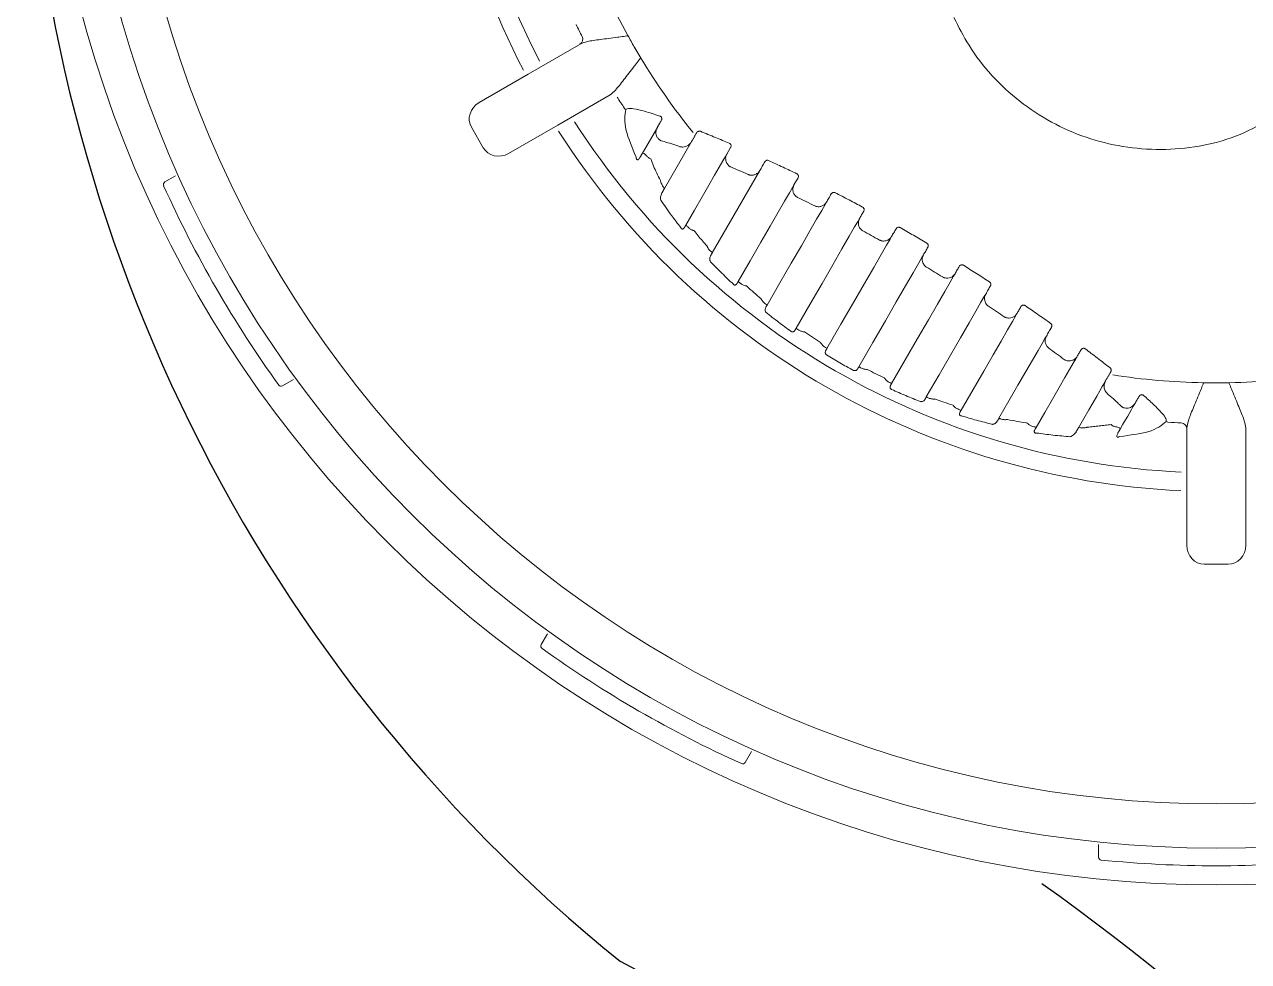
# Model space of a CAD drawing. Extents: x 956 to 1028, y 499 to 635.
# Drawn here: x 1021.26 to 1023.34, y 546.695 to 548.287 of the extents above; entities that cross this region are included whole.
import ezdxf

# ---------------------------------------------------------------- set-up
doc = ezdxf.new("R2010")
doc.units = 0
doc.header["$MEASUREMENT"] = 0
doc.layers.add('1', color=4, linetype='Continuous')
doc.layers.add('DIM', color=3, linetype='Continuous')

# ---------------------------------------------------------------- blocks, each defined once
blk = doc.blocks.new('FROG')
at = {"layer": '1', "color": 3, "lineweight": 5}
for p, q in [((-0.9991, -0.5537), (-0.9891, -0.571)), ((-1.1692, -0.6173), (-1.0802, -0.5659)), ((-0.9891, -0.571), (-0.9791, -0.5883)), ((-1.2528, -0.6656), (-1.1692, -0.6173)), ((-1.0302, -0.6525), (-1.1192, -0.7039)), ((-1.1192, -0.7039), (-1.2028, -0.7522)), ((-1.2659, -0.7077), (-1.2459, -0.7424)), ((-0.9753, -0.7518), (-0.9499, -0.7079)), ((-0.8923, -0.7331), (-0.9379, -0.8119)), ((-0.8319, -0.7533), (-0.8253, -0.742)), ((-1.7868, -0.8007), (-1.7685, -0.7901)), ((-0.7759, -0.7813), (-0.8565, -0.921)), ((-0.7177, -0.8056), (-0.7108, -0.7937)), ((-1.5685, -1.1365), (-1.5868, -1.1471)), ((-0.02, -1.1421), (0, -1.1421)), ((0, -1.1421), (0.02, -1.1421)), ((-0.05, -1.3213), (-0.05, -1.2184)), ((0.05, -1.2184), (0.05, -1.3213)), ((-0.05, -1.4178), (-0.05, -1.3213)), ((0.05, -1.3213), (0.05, -1.4178)), ((-0.02, -1.4501), (0.02, -1.4501)), ((-1.1471, -1.5868), (-1.1365, -1.5685)), ((-0.7901, -1.7685), (-0.8007, -1.7868)), ((-0.2, -1.9478), (-0.2, -1.9266))]:
    blk.add_line(p, q, dxfattribs=at)
at = {"layer": '1', "color": 3, "lineweight": 5, "flags": 128}
for points in [[(-0.8831, -0.717), (-0.8832, -0.7172), (-0.8832, -0.7173), (-0.8833, -0.7175), (-0.8834, -0.7176), (-0.8835, -0.7178), (-0.8836, -0.7179), (-0.8837, -0.7181), (-0.8838, -0.7182)], [(-0.9015, -0.874), (-0.8869, -0.8487), (-0.8738, -0.826), (-0.8624, -0.8062), (-0.8526, -0.7892), (-0.8446, -0.7754), (-0.8385, -0.7648), (-0.8342, -0.7574), (-0.8319, -0.7533)], [(-0.7673, -0.7664), (-0.7683, -0.7683), (-0.7694, -0.7702), (-0.7705, -0.772), (-0.7716, -0.7739), (-0.7726, -0.7757), (-0.7737, -0.7776), (-0.7748, -0.7795), (-0.7759, -0.7813)], [(-0.8125, -0.9699), (-0.7922, -0.9347), (-0.774, -0.9031), (-0.758, -0.8755), (-0.7446, -0.8521), (-0.7337, -0.8332), (-0.7255, -0.8191), (-0.7202, -0.8099), (-0.7177, -0.8056)], [(-0.6544, -0.8209), (-0.6554, -0.8227), (-0.6564, -0.8244), (-0.6574, -0.8262), (-0.6584, -0.8279), (-0.6594, -0.8297), (-0.6605, -0.8314), (-0.6615, -0.8332), (-0.6625, -0.835)], [(-0.6625, -0.835), (-0.6649, -0.8392), (-0.6705, -0.8489), (-0.6792, -0.8639), (-0.6908, -0.8839), (-0.7052, -0.9089), (-0.7222, -0.9384), (-0.7417, -0.9722), (-0.7634, -1.0098)], [(-0.6064, -0.8628), (-0.6055, -0.8612), (-0.6046, -0.8596), (-0.6037, -0.8581), (-0.6027, -0.8565), (-0.6018, -0.8549), (-0.6009, -0.8533), (-0.6, -0.8518), (-0.5991, -0.8502)], [(-0.7141, -1.0493), (-0.6908, -1.0091), (-0.6699, -0.9729), (-0.6517, -0.9412), (-0.6362, -0.9145), (-0.6238, -0.893), (-0.6147, -0.8771), (-0.6088, -0.867), (-0.6064, -0.8628)], [(-0.5519, -0.8934), (-0.5543, -0.8976), (-0.5602, -0.9079), (-0.5696, -0.924), (-0.5822, -0.9459), (-0.5979, -0.9731), (-0.6166, -1.0054), (-0.6379, -1.0423), (-0.6616, -1.0834)], [(-0.5442, -0.8801), (-0.5452, -0.8818), (-0.5461, -0.8834), (-0.5471, -0.8851), (-0.5481, -0.8868), (-0.549, -0.8884), (-0.55, -0.8901), (-0.5509, -0.8917), (-0.5519, -0.8934)], [(-0.4978, -0.9246), (-0.4968, -0.923), (-0.4958, -0.9213), (-0.4949, -0.9197), (-0.4939, -0.918), (-0.493, -0.9164), (-0.492, -0.9147), (-0.4911, -0.913), (-0.4901, -0.9114)], [(-0.6074, -1.1146), (-0.5837, -1.0736), (-0.5624, -1.0367), (-0.5438, -1.0044), (-0.5281, -0.9771), (-0.5154, -0.9553), (-0.5061, -0.9391), (-0.5002, -0.9289), (-0.4978, -0.9246)], [(-0.444, -0.9565), (-0.4464, -0.9607), (-0.4523, -0.9709), (-0.4615, -0.9868), (-0.4738, -1.0082), (-0.4893, -1.0349), (-0.5076, -1.0666), (-0.5285, -1.1028), (-0.5517, -1.1431)], [(-0.4367, -0.944), (-0.4376, -0.9455), (-0.4386, -0.9471), (-0.4395, -0.9487), (-0.4404, -0.9502), (-0.4413, -0.9518), (-0.4422, -0.9534), (-0.4431, -0.9549), (-0.444, -0.9565)], [(-0.3919, -0.9912), (-0.3908, -0.9895), (-0.3898, -0.9877), (-0.3888, -0.9859), (-0.3878, -0.9842), (-0.3868, -0.9824), (-0.3858, -0.9807), (-0.3848, -0.9789), (-0.3837, -0.9772)], [(-0.4928, -1.166), (-0.4711, -1.1284), (-0.4516, -1.0947), (-0.4345, -1.0652), (-0.4201, -1.0402), (-0.4085, -1.0201), (-0.3999, -1.0051), (-0.3943, -0.9955), (-0.3919, -0.9912)], [(-0.3319, -1.0124), (-0.3328, -1.0139), (-0.3337, -1.0154), (-0.3345, -1.0169), (-0.3354, -1.0184), (-0.3362, -1.0199), (-0.3371, -1.0214), (-0.3379, -1.0228), (-0.3388, -1.0243)], [(-0.3388, -1.0243), (-0.3413, -1.0286), (-0.3466, -1.0379), (-0.3548, -1.052), (-0.3657, -1.0709), (-0.3792, -1.0942), (-0.3951, -1.1219), (-0.4133, -1.1534), (-0.4337, -1.1886)], [(-0.2887, -1.0626), (-0.2877, -1.0607), (-0.2866, -1.0589), (-0.2855, -1.057), (-0.2844, -1.0551), (-0.2833, -1.0533), (-0.2823, -1.0514), (-0.2812, -1.0495), (-0.2801, -1.0477)], [(-0.3693, -1.2022), (-0.3523, -1.1726), (-0.337, -1.1461), (-0.3236, -1.1229), (-0.3122, -1.1032), (-0.3029, -1.0872), (-0.2959, -1.075), (-0.2912, -1.0668), (-0.2887, -1.0626)], [(-0.2365, -1.0971), (-0.2388, -1.1011), (-0.2431, -1.1085), (-0.2492, -1.1192), (-0.2572, -1.133), (-0.267, -1.1499), (-0.2784, -1.1698), (-0.2915, -1.1924), (-0.3061, -1.2178)], [(-0.2299, -1.0858), (-0.2308, -1.0872), (-0.2316, -1.0886), (-0.2324, -1.09), (-0.2332, -1.0914), (-0.234, -1.0928), (-0.2348, -1.0943), (-0.2357, -1.0957), (-0.2365, -1.0971)], [(-0.1801, -1.1245), (-0.18, -1.1243), (-0.18, -1.1242), (-0.1799, -1.124), (-0.1798, -1.1239), (-0.1797, -1.1237), (-0.1796, -1.1236), (-0.1795, -1.1234), (-0.1794, -1.1233)], [(-0.2342, -1.2182), (-0.225, -1.2023), (-0.2168, -1.188), (-0.2095, -1.1753), (-0.2032, -1.1645), (-0.198, -1.1554), (-0.1938, -1.1482), (-0.1907, -1.1428), (-0.1887, -1.1393)], [(-0.138, -1.1766), (-0.1397, -1.1794), (-0.1417, -1.183), (-0.1442, -1.1873), (-0.1472, -1.1925), (-0.1506, -1.1984), (-0.1545, -1.205), (-0.1587, -1.2124), (-0.1634, -1.2206)]]:
    blk.add_lwpolyline(points, dxfattribs=at)
at = {"layer": '1', "linetype": 'Continuous', "lineweight": 15}
for radius in [1.995, 1.9325, 1.8575]:
    blk.add_circle((0, 0), radius, dxfattribs=at)
at = {"layer": '1', "color": 3, "lineweight": 5}
for centre, radius, start, end in [((0, 0), 1.3265, 152.5926, 207.4074), ((0, 0), 1.2949, 152.6358, 207.3642), ((0, 0), 1.1421, 201.1339, 208.8898), ((0, 0), 1.2115, 206.1074, 207.1841), ((-1.0865, -0.5581), 0.0099, 300.5131, 27.808), ((0, 0), 1.1421, 208.8898, 210), ((0, 0), 1.1421, 210, 211.1102), ((0, 0), 1.1421, 211.1102, 218.8661), ((0, 0), 1.2115, 212.8159, 213.8926), ((-1.0015, -0.6727), 0.00511, 215.0351, 250.0131), ((0, 0), 1.2949, 212.6358, 267.3642), ((0, 0), 1.3265, 212.5926, 267.4074), ((-1.7843, -0.805), 0.005, 120, 204.2829), ((0, 0), 1.9625, 204.2829, 215.7171), ((0, 0), 1.1421, 261.1339, 268.8898), ((0, 0), 1.1421, 268.8898, 270), ((0, 0), 1.1421, 270, 271.1102), ((0, 0), 1.1421, 271.1102, 278.8661), ((-1.5893, -1.1428), 0.005, 215.7171, 300), ((-0.0818, -1.2036), 0.00511, 229.9887, 264.9633), ((0, 0), 1.2115, 266.1074, 267.1841), ((-0.0599, -1.22), 0.0099, 0.5131, 87.808), ((-1.1428, -1.5893), 0.005, 150, 234.2829), ((0, 0), 1.9625, 234.2829, 245.7171), ((-0.805, -1.7843), 0.005, 245.7171, 330), ((-0.195, -1.9478), 0.005, 180, 264.2829), ((0, 0), 1.9625, 264.2829, 275.7171)]:
    blk.add_arc(centre, radius, start, end, dxfattribs=at)
for centre, major_axis, start_param, end_param in [((-1.2378, -0.6916), (-0.028, -0.0162), 4.712389, 6.283185), ((-1.2178, -0.7262), (-0.028, -0.0162), 0, 1.570796), ((-0.02, -1.4178), (0, -0.0324), 4.712389, 6.283185), ((0.02, -1.4178), (0, -0.0324), 0, 1.570796)]:
    blk.add_ellipse(centre, major_axis=major_axis, ratio=0.926878, start_param=start_param, end_param=end_param, dxfattribs=at)
for points, knots in [([(0.1451, -0.6596), (0.1089, -0.6835), (0.0366, -0.7312), (-0.0942, -0.7523), (-0.2234, -0.7318), (-0.3382, -0.669), (-0.4102, -0.5913), (-0.4378, -0.5373), (-0.4459, -0.5214)], [0, 0, 0, 0, 0.185057, 0.370138, 0.554659, 0.738742, 0.922921, 1, 1, 1, 1]), ([(-0.9997, -0.5523), (-0.9999, -0.5523), (-1.0006, -0.5524), (-1.0031, -0.5527), (-1.0091, -0.5536), (-1.0246, -0.5557), (-1.0468, -0.5586), (-1.0687, -0.5615), (-1.0767, -0.5646), (-1.0802, -0.5659)], [0, 0, 0, 0, 0.004837, 0.021246, 0.071767, 0.176551, 0.477362, 0.772726, 1, 1, 1, 1]), ([(-1.0302, -0.6525), (-1.0273, -0.6502), (-1.0207, -0.6448), (-1.0072, -0.6273), (-0.9935, -0.6095), (-0.9839, -0.5971), (-0.9802, -0.5924), (-0.9787, -0.5904), (-0.9782, -0.5898), (-0.9781, -0.5896)], [0, 0, 0, 0, 0.227274, 0.522638, 0.823449, 0.928233, 0.978755, 0.995163, 1, 1, 1, 1]), ([(-1.0032, -0.6775), (-1.005, -0.6873), (-1.0083, -0.7048), (-0.9928, -0.7422), (-0.986, -0.7587)], [0, 0, 0, 0, 0.560332, 1, 1, 1, 1]), ([(-0.9456, -0.6887), (-0.9545, -0.6858), (-0.9709, -0.6804), (-0.989, -0.6761), (-1, -0.6751), (-1.0021, -0.6767), (-1.0032, -0.6775)], [0, 0, 0, 0, 0.34174, 0.631604, 0.815634, 1, 1, 1, 1]), ([(-0.9432, -0.6962), (-0.9429, -0.6956), (-0.9425, -0.6947), (-0.9423, -0.6929), (-0.9425, -0.6919), (-0.9429, -0.691), (-0.9432, -0.6904), (-0.9437, -0.6898), (-0.9445, -0.6891), (-0.9452, -0.6889), (-0.9456, -0.6887)], [0, 0, 0, 0, 0.295559, 0.468434, 0.606587, 0.632237, 0.730366, 0.771998, 0.859385, 1, 1, 1, 1]), ([(-0.9507, -0.7237), (-0.9512, -0.7226), (-0.9523, -0.7199), (-0.9525, -0.7148), (-0.9515, -0.7106), (-0.9502, -0.7083), (-0.9499, -0.7079)], [0, 0, 0, 0, 0.194273, 0.47568, 0.90861, 1, 1, 1, 1]), ([(-0.9432, -0.7308), (-0.9433, -0.7307), (-0.9434, -0.7307), (-0.9438, -0.7305), (-0.9445, -0.7301), (-0.9457, -0.7294), (-0.9482, -0.7275), (-0.9497, -0.7252), (-0.9507, -0.7237)], [0, 0, 0, 0, 0.015545, 0.055943, 0.114096, 0.233965, 0.489695, 1, 1, 1, 1]), ([(-0.8831, -0.717), (-0.8827, -0.7165), (-0.882, -0.7155), (-0.8803, -0.7146), (-0.8785, -0.7142), (-0.8773, -0.7145), (-0.8767, -0.7146)], [0, 0, 0, 0, 0.262971, 0.523837, 0.773366, 1, 1, 1, 1]), ([(-0.8276, -0.7348), (-0.8354, -0.7316), (-0.8518, -0.7247), (-0.8682, -0.7181), (-0.8767, -0.7146)], [0, 0, 0, 0, 0.4787278, 1, 1, 1, 1]), ([(-0.9116, -0.7407), (-0.9162, -0.7391), (-0.9255, -0.7359), (-0.936, -0.7327), (-0.9416, -0.7312), (-0.9432, -0.7308)], [0, 0, 0, 0, 0.420021, 0.836554, 1, 1, 1, 1]), ([(-0.8965, -0.7378), (-0.8982, -0.7388), (-0.9016, -0.7409), (-0.9059, -0.7414), (-0.9088, -0.7413), (-0.9103, -0.741), (-0.9111, -0.7408), (-0.9114, -0.7407), (-0.9116, -0.7407), (-0.9116, -0.7407)], [0, 0, 0, 0, 0.332298, 0.671382, 0.812033, 0.930044, 0.973406, 0.991877, 1, 1, 1, 1]), ([(-0.8276, -0.7348), (-0.8272, -0.7351), (-0.8262, -0.7356), (-0.8252, -0.7369), (-0.8246, -0.7385), (-0.8246, -0.7401), (-0.8249, -0.7413), (-0.8253, -0.7419), (-0.8253, -0.742)], [0, 0, 0, 0, 0.179454, 0.357644, 0.539441, 0.733845, 0.946289, 1, 1, 1, 1]), ([(-0.9795, -0.759), (-0.98, -0.7598), (-0.9809, -0.7613), (-0.9823, -0.7627), (-0.9835, -0.763), (-0.9841, -0.7629), (-0.9845, -0.7627), (-0.9847, -0.7626), (-0.9849, -0.7623), (-0.9851, -0.7621), (-0.9853, -0.7618), (-0.9855, -0.7613), (-0.9859, -0.7601), (-0.9859, -0.7593), (-0.986, -0.7587)], [0, 0, 0, 0, 0.304694, 0.597553, 0.685254, 0.736132, 0.754751, 0.766196, 0.779358, 0.793045, 0.80569, 0.820187, 0.874933, 1, 1, 1, 1]), ([(-0.9753, -0.7518), (-0.9748, -0.7515), (-0.9742, -0.7511), (-0.9718, -0.7528), (-0.9707, -0.7537), (-0.9696, -0.7547), (-0.9686, -0.7558), (-0.968, -0.7564), (-0.9678, -0.7567)], [0, 0, 0, 0, 0.62644, 0.744307, 0.828141, 0.921804, 0.962288, 1, 1, 1, 1]), ([(-0.9678, -0.7567), (-0.9666, -0.7579), (-0.9646, -0.7598), (-0.962, -0.761), (-0.961, -0.7613), (-0.9609, -0.7614)], [0, 0, 0, 0, 0.6010427, 0.9674392, 1, 1, 1, 1]), ([(-0.9609, -0.7614), (-0.9595, -0.7654), (-0.9557, -0.7764), (-0.9491, -0.7897), (-0.9448, -0.7982)], [0, 0, 0, 0, 0.3618605, 1, 1, 1, 1]), ([(-0.8339, -0.7597), (-0.8336, -0.758), (-0.8332, -0.7557), (-0.8321, -0.7537), (-0.8319, -0.7533)], [0, 0, 0, 0, 0.784639, 1, 1, 1, 1]), ([(-0.8252, -0.7751), (-0.8253, -0.7751), (-0.8254, -0.775), (-0.8256, -0.7749), (-0.8263, -0.7746), (-0.827, -0.7741), (-0.829, -0.7726), (-0.8316, -0.7698), (-0.8338, -0.7649), (-0.8338, -0.7614), (-0.8339, -0.7597)], [0, 0, 0, 0, 0.007633, 0.021857, 0.052622, 0.12771, 0.169808, 0.477558, 0.757749, 1, 1, 1, 1]), ([(-0.7608, -0.7643), (-0.7609, -0.7642), (-0.7615, -0.7639), (-0.7628, -0.7637), (-0.7646, -0.764), (-0.7662, -0.7649), (-0.7669, -0.7659), (-0.7673, -0.7664)], [0, 0, 0, 0, 0.0400664, 0.2597841, 0.4984827, 0.7478881, 1, 1, 1, 1]), ([(-0.713, -0.7866), (-0.7207, -0.7829), (-0.7366, -0.7754), (-0.7525, -0.768), (-0.7608, -0.7643)], [0, 0, 0, 0, 0.485827, 1, 1, 1, 1]), ([(-0.7954, -0.7881), (-0.8004, -0.7859), (-0.8104, -0.7815), (-0.8203, -0.7772), (-0.8252, -0.7751)], [0, 0, 0, 0, 0.509951, 1, 1, 1, 1]), ([(-0.7779, -0.7841), (-0.7791, -0.7852), (-0.7817, -0.7875), (-0.787, -0.7893), (-0.7911, -0.7892), (-0.7937, -0.7887), (-0.7945, -0.7884), (-0.795, -0.7882), (-0.7952, -0.7881), (-0.7953, -0.7881), (-0.7954, -0.7881)], [0, 0, 0, 0, 0.2278908, 0.5081103, 0.839179, 0.8950917, 0.9585973, 0.9835495, 0.9927928, 1, 1, 1, 1]), ([(-0.7108, -0.7937), (-0.7106, -0.7931), (-0.7101, -0.7921), (-0.7101, -0.7904), (-0.7106, -0.7888), (-0.7116, -0.7875), (-0.7125, -0.7869), (-0.713, -0.7866)], [0, 0, 0, 0, 0.232134, 0.436961, 0.628874, 0.814865, 1, 1, 1, 1]), ([(-0.9448, -0.7982), (-0.9448, -0.7983), (-0.9448, -0.7984), (-0.9447, -0.7987), (-0.9446, -0.799), (-0.9444, -0.7998), (-0.9433, -0.803), (-0.942, -0.8054), (-0.9409, -0.8073)], [0, 0, 0, 0, 0.009697, 0.029483, 0.083864, 0.092499, 0.26606, 1, 1, 1, 1]), ([(-0.9409, -0.8073), (-0.9395, -0.8092), (-0.9379, -0.8115), (-0.9379, -0.8119), (-0.9379, -0.8119)], [0, 0, 0, 0, 0.825034, 1, 1, 1, 1]), ([(-0.7115, -0.8269), (-0.7116, -0.8269), (-0.7117, -0.8268), (-0.712, -0.8267), (-0.7127, -0.8262), (-0.7134, -0.8257), (-0.7154, -0.8241), (-0.7179, -0.8212), (-0.7198, -0.8161), (-0.7196, -0.8126), (-0.7196, -0.811)], [0, 0, 0, 0, 0.007446, 0.024858, 0.06048, 0.148946, 0.169659, 0.495163, 0.766714, 1, 1, 1, 1]), ([(-0.9421, -0.8192), (-0.9428, -0.8208), (-0.9439, -0.8233), (-0.9447, -0.8275), (-0.9443, -0.8303), (-0.9442, -0.8315)], [0, 0, 0, 0, 0.47502, 0.772177, 1, 1, 1, 1]), ([(-0.9442, -0.8315), (-0.9381, -0.8403), (-0.9275, -0.8557), (-0.9154, -0.8712), (-0.9102, -0.8779)], [0, 0, 0, 0, 0.5726948, 1, 1, 1, 1]), ([(-0.6824, -0.8412), (-0.6873, -0.8388), (-0.697, -0.834), (-0.7067, -0.8293), (-0.7115, -0.8269)], [0, 0, 0, 0, 0.506006, 1, 1, 1, 1]), ([(-0.6477, -0.8189), (-0.6479, -0.8188), (-0.6486, -0.8185), (-0.65, -0.8183), (-0.6518, -0.8186), (-0.6533, -0.8195), (-0.654, -0.8204), (-0.6544, -0.8209)], [0, 0, 0, 0, 0.073773, 0.28687, 0.516161, 0.756326, 1, 1, 1, 1]), ([(-0.6011, -0.8433), (-0.6087, -0.8392), (-0.6242, -0.831), (-0.6398, -0.823), (-0.6477, -0.8189)], [0, 0, 0, 0, 0.492917, 1, 1, 1, 1]), ([(-0.6648, -0.838), (-0.666, -0.839), (-0.6686, -0.8412), (-0.6739, -0.8429), (-0.6779, -0.8427), (-0.6805, -0.842), (-0.6813, -0.8417), (-0.682, -0.8414), (-0.6823, -0.8413), (-0.6824, -0.8412), (-0.6824, -0.8412)], [0, 0, 0, 0, 0.224645, 0.495094, 0.835876, 0.860745, 0.944888, 0.977938, 0.992808, 1, 1, 1, 1]), ([(-0.5991, -0.8502), (-0.5989, -0.8498), (-0.5985, -0.8488), (-0.5984, -0.8472), (-0.5988, -0.8456), (-0.5997, -0.8442), (-0.6006, -0.8436), (-0.6011, -0.8433)], [0, 0, 0, 0, 0.200279, 0.4148, 0.61609, 0.809394, 1, 1, 1, 1]), ([(-0.6007, -0.8837), (-0.6007, -0.8837), (-0.6009, -0.8836), (-0.6012, -0.8834), (-0.6019, -0.8829), (-0.6026, -0.8824), (-0.6046, -0.8807), (-0.6069, -0.8776), (-0.6086, -0.8724), (-0.6083, -0.869), (-0.6081, -0.8674)], [0, 0, 0, 0, 0.007306, 0.02587, 0.063559, 0.1584, 0.168364, 0.505454, 0.772446, 1, 1, 1, 1]), ([(-0.9102, -0.8779), (-0.9101, -0.8781), (-0.9099, -0.8787), (-0.9095, -0.8794), (-0.9091, -0.8799), (-0.9087, -0.8802), (-0.9083, -0.8805), (-0.9076, -0.8808), (-0.9066, -0.8807), (-0.9052, -0.88), (-0.9044, -0.8789), (-0.9039, -0.8781)], [0, 0, 0, 0, 0.067786, 0.136986, 0.166253, 0.202694, 0.230364, 0.273069, 0.419118, 0.58725, 1, 1, 1, 1]), ([(-0.9015, -0.874), (-0.9013, -0.8742), (-0.901, -0.8744), (-0.8988, -0.8765), (-0.8972, -0.878), (-0.8962, -0.8789), (-0.896, -0.8791)], [0, 0, 0, 0, 0.512369, 0.752148, 0.947489, 1, 1, 1, 1]), ([(-0.896, -0.8791), (-0.8946, -0.8802), (-0.8927, -0.8816), (-0.8899, -0.8827), (-0.8887, -0.883), (-0.8882, -0.8832), (-0.8879, -0.8832), (-0.8878, -0.8833), (-0.8877, -0.8833), (-0.8877, -0.8833)], [0, 0, 0, 0, 0.577471, 0.802521, 0.906331, 0.955427, 0.980575, 0.983706, 1, 1, 1, 1]), ([(-0.8877, -0.8833), (-0.8853, -0.8862), (-0.8782, -0.895), (-0.8706, -0.9037), (-0.8655, -0.9096)], [0, 0, 0, 0, 0.332589, 1, 1, 1, 1]), ([(-0.5723, -0.8993), (-0.5771, -0.8967), (-0.5865, -0.8914), (-0.596, -0.8863), (-0.6007, -0.8837)], [0, 0, 0, 0, 0.5020085, 1, 1, 1, 1]), ([(-0.5374, -0.8782), (-0.5377, -0.8781), (-0.5385, -0.8777), (-0.5399, -0.8775), (-0.5417, -0.8778), (-0.5432, -0.8787), (-0.5439, -0.8797), (-0.5442, -0.8801)], [0, 0, 0, 0, 0.1035299, 0.3097443, 0.5306025, 0.7630784, 1, 1, 1, 1]), ([(-0.4919, -0.9045), (-0.4994, -0.9001), (-0.5146, -0.8912), (-0.5298, -0.8826), (-0.5374, -0.8782)], [0, 0, 0, 0, 0.5, 1, 1, 1, 1]), ([(-0.8655, -0.9096), (-0.8655, -0.9096), (-0.8654, -0.9097), (-0.8653, -0.91), (-0.865, -0.9107), (-0.8644, -0.9119), (-0.8628, -0.9148), (-0.8613, -0.9165), (-0.86, -0.9179)], [0, 0, 0, 0, 0.011064, 0.029247, 0.078573, 0.213438, 0.372329, 1, 1, 1, 1]), ([(-0.5545, -0.8968), (-0.5558, -0.8978), (-0.5585, -0.8999), (-0.5638, -0.9013), (-0.5677, -0.901), (-0.5702, -0.9002), (-0.571, -0.8999), (-0.5718, -0.8995), (-0.5722, -0.8994), (-0.5723, -0.8993), (-0.5723, -0.8993)], [0, 0, 0, 0, 0.224674, 0.491133, 0.833514, 0.844232, 0.938018, 0.974988, 0.992769, 1, 1, 1, 1]), ([(-0.4901, -0.9114), (-0.4899, -0.911), (-0.4895, -0.9101), (-0.4893, -0.9086), (-0.4897, -0.907), (-0.4905, -0.9055), (-0.4914, -0.9049), (-0.4919, -0.9045)], [0, 0, 0, 0, 0.168533, 0.392708, 0.603301, 0.803874, 1, 1, 1, 1]), ([(-0.8598, -0.9358), (-0.86, -0.9351), (-0.8607, -0.9335), (-0.8608, -0.9307), (-0.8604, -0.928), (-0.8596, -0.9265), (-0.8593, -0.9259)], [0, 0, 0, 0, 0.1447437, 0.3782428, 0.7616853, 1, 1, 1, 1]), ([(-0.86, -0.9179), (-0.8591, -0.9187), (-0.8577, -0.9199), (-0.8567, -0.9208), (-0.8566, -0.9209), (-0.8565, -0.921)], [0, 0, 0, 0, 0.45093, 0.68803, 1, 1, 1, 1]), ([(-0.8598, -0.9358), (-0.8595, -0.9361), (-0.8531, -0.9428), (-0.8404, -0.9557), (-0.8275, -0.968), (-0.8211, -0.974)], [0, 0, 0, 0, 0.023441, 0.520828, 1, 1, 1, 1]), ([(-0.4926, -0.9453), (-0.4927, -0.9453), (-0.4928, -0.9452), (-0.4931, -0.945), (-0.4938, -0.9445), (-0.4945, -0.9439), (-0.4964, -0.9421), (-0.4986, -0.9389), (-0.5001, -0.9336), (-0.4996, -0.9302), (-0.4994, -0.9286)], [0, 0, 0, 0, 0.007232, 0.025014, 0.061981, 0.155769, 0.166488, 0.508868, 0.775327, 1, 1, 1, 1]), ([(-0.465, -0.9621), (-0.4696, -0.9593), (-0.4788, -0.9536), (-0.488, -0.9481), (-0.4926, -0.9453)], [0, 0, 0, 0, 0.497992, 1, 1, 1, 1]), ([(-0.4298, -0.9422), (-0.4301, -0.942), (-0.4309, -0.9416), (-0.4325, -0.9413), (-0.4342, -0.9417), (-0.4357, -0.9425), (-0.4364, -0.9435), (-0.4367, -0.944)], [0, 0, 0, 0, 0.130358, 0.329387, 0.542405, 0.768395, 1, 1, 1, 1]), ([(-0.3853, -0.9704), (-0.3928, -0.9656), (-0.4075, -0.9561), (-0.4224, -0.9468), (-0.4298, -0.9422)], [0, 0, 0, 0, 0.507083, 1, 1, 1, 1]), ([(-0.8146, -0.9734), (-0.8151, -0.9742), (-0.8159, -0.9752), (-0.8174, -0.9759), (-0.8185, -0.9759), (-0.8193, -0.9756), (-0.8199, -0.9753), (-0.8203, -0.975), (-0.8207, -0.9745), (-0.821, -0.9742), (-0.8211, -0.974)], [0, 0, 0, 0, 0.4187617, 0.6152643, 0.7533616, 0.8189054, 0.8477045, 0.9059224, 0.9367842, 1, 1, 1, 1]), ([(-0.8125, -0.9699), (-0.8124, -0.97), (-0.8122, -0.9702), (-0.8107, -0.9714), (-0.8094, -0.9724), (-0.808, -0.9735), (-0.8076, -0.9738)], [0, 0, 0, 0, 0.451807, 0.56957, 0.892087, 1, 1, 1, 1]), ([(-0.8076, -0.9738), (-0.8063, -0.9747), (-0.8042, -0.976), (-0.8011, -0.9769), (-0.7995, -0.9772), (-0.7989, -0.9773), (-0.7986, -0.9774), (-0.7984, -0.9774), (-0.7984, -0.9774)], [0, 0, 0, 0, 0.5304209, 0.8027698, 0.9144248, 0.9626555, 0.9861068, 1, 1, 1, 1]), ([(-0.7984, -0.9774), (-0.7942, -0.9812), (-0.786, -0.9885), (-0.7776, -0.9956), (-0.7736, -0.9991)], [0, 0, 0, 0, 0.5177675, 1, 1, 1, 1]), ([(-0.4471, -0.9603), (-0.4484, -0.9613), (-0.4512, -0.9633), (-0.4566, -0.9644), (-0.4604, -0.964), (-0.4629, -0.9631), (-0.4637, -0.9628), (-0.4645, -0.9624), (-0.4648, -0.9622), (-0.4649, -0.9621), (-0.465, -0.9621)], [0, 0, 0, 0, 0.227552, 0.494546, 0.831634, 0.841601, 0.936441, 0.97413, 0.992693, 1, 1, 1, 1]), ([(-0.3837, -0.9772), (-0.3836, -0.9769), (-0.3832, -0.9761), (-0.383, -0.9746), (-0.3832, -0.973), (-0.384, -0.9715), (-0.3849, -0.9708), (-0.3853, -0.9704)], [0, 0, 0, 0, 0.135652, 0.369951, 0.590201, 0.798201, 1, 1, 1, 1]), ([(-0.3873, -1.0116), (-0.3873, -1.0116), (-0.3875, -1.0115), (-0.3877, -1.0113), (-0.3883, -1.0108), (-0.389, -1.0103), (-0.3908, -1.0084), (-0.393, -1.0051), (-0.3942, -0.9997), (-0.3936, -0.9962), (-0.3933, -0.9947)], [0, 0, 0, 0, 0.007194, 0.022061, 0.055115, 0.139257, 0.164125, 0.504906, 0.775355, 1, 1, 1, 1]), ([(-0.7736, -0.9991), (-0.7735, -0.9991), (-0.7734, -0.9993), (-0.7732, -0.9998), (-0.7725, -1.001), (-0.7706, -1.004), (-0.7686, -1.0058), (-0.7672, -1.0071)], [0, 0, 0, 0, 0.011521, 0.052687, 0.136863, 0.36761, 1, 1, 1, 1]), ([(-0.7672, -1.0071), (-0.766, -1.008), (-0.7638, -1.0095), (-0.7635, -1.0097), (-0.7634, -1.0098)], [0, 0, 0, 0, 0.5683904, 1, 1, 1, 1]), ([(-0.7652, -1.0223), (-0.7654, -1.022), (-0.7658, -1.0216), (-0.7663, -1.0205), (-0.7668, -1.0189), (-0.7668, -1.0163), (-0.7662, -1.0148), (-0.7658, -1.0138)], [0, 0, 0, 0, 0.0895922, 0.1233174, 0.2998941, 0.5805984, 1, 1, 1, 1]), ([(-0.3604, -1.0297), (-0.3648, -1.0267), (-0.3737, -1.0206), (-0.3828, -1.0146), (-0.3873, -1.0116)], [0, 0, 0, 0, 0.493995, 1, 1, 1, 1]), ([(-0.3248, -1.0107), (-0.3251, -1.0105), (-0.326, -1.01), (-0.3277, -1.0098), (-0.3294, -1.0101), (-0.3309, -1.011), (-0.3316, -1.012), (-0.3319, -1.0124)], [0, 0, 0, 0, 0.154867, 0.346182, 0.551679, 0.772292, 1, 1, 1, 1]), ([(-0.2815, -1.041), (-0.2889, -1.0357), (-0.3032, -1.0256), (-0.3177, -1.0156), (-0.3248, -1.0107)], [0, 0, 0, 0, 0.514173, 1, 1, 1, 1]), ([(-0.7652, -1.0223), (-0.7581, -1.0279), (-0.7443, -1.0388), (-0.7299, -1.0492), (-0.7229, -1.0543)], [0, 0, 0, 0, 0.510622, 1, 1, 1, 1]), ([(-0.3426, -1.0287), (-0.3439, -1.0295), (-0.3468, -1.0314), (-0.3522, -1.0323), (-0.356, -1.0317), (-0.3584, -1.0307), (-0.3592, -1.0303), (-0.3599, -1.0299), (-0.3602, -1.0298), (-0.3603, -1.0297), (-0.3604, -1.0297)], [0, 0, 0, 0, 0.233284, 0.504838, 0.830341, 0.851053, 0.93952, 0.975141, 0.992554, 1, 1, 1, 1]), ([(-0.7161, -1.0528), (-0.7166, -1.0535), (-0.7174, -1.0546), (-0.719, -1.0553), (-0.7203, -1.0555), (-0.7212, -1.0553), (-0.7219, -1.055), (-0.7224, -1.0547), (-0.7227, -1.0544), (-0.7229, -1.0543), (-0.7229, -1.0543)], [0, 0, 0, 0, 0.394975, 0.626742, 0.783149, 0.854406, 0.892434, 0.952556, 0.993547, 1, 1, 1, 1]), ([(-0.7141, -1.0493), (-0.7139, -1.0495), (-0.7137, -1.0496), (-0.7121, -1.0507), (-0.7108, -1.0516), (-0.7096, -1.0524)], [0, 0, 0, 0, 0.493978, 0.577794, 1, 1, 1, 1]), ([(-0.7096, -1.0524), (-0.7082, -1.0531), (-0.7059, -1.0543), (-0.7026, -1.055), (-0.7009, -1.0552), (-0.7002, -1.0553), (-0.6999, -1.0553), (-0.6998, -1.0553), (-0.6997, -1.0553)], [0, 0, 0, 0, 0.525942, 0.813042, 0.922914, 0.967992, 0.987341, 1, 1, 1, 1]), ([(-0.6997, -1.0553), (-0.6952, -1.0584), (-0.6863, -1.0645), (-0.6772, -1.0703), (-0.6728, -1.0732)], [0, 0, 0, 0, 0.506821, 1, 1, 1, 1]), ([(-0.2801, -1.0477), (-0.28, -1.0475), (-0.2796, -1.0467), (-0.2793, -1.0454), (-0.2795, -1.0437), (-0.2802, -1.0421), (-0.2811, -1.0413), (-0.2815, -1.041)], [0, 0, 0, 0, 0.1003278, 0.3457949, 0.5765626, 0.7923398, 1, 1, 1, 1]), ([(-0.6728, -1.0732), (-0.6727, -1.0733), (-0.6727, -1.0734), (-0.6725, -1.0736), (-0.6722, -1.0742), (-0.6712, -1.0757), (-0.669, -1.0785), (-0.667, -1.08), (-0.6658, -1.0809)], [0, 0, 0, 0, 0.0119508, 0.0292402, 0.0731251, 0.1843194, 0.4918602, 1, 1, 1, 1]), ([(-0.6658, -1.0809), (-0.6647, -1.0816), (-0.6622, -1.083), (-0.6618, -1.0832), (-0.6616, -1.0834)], [0, 0, 0, 0, 0.442973, 1, 1, 1, 1]), ([(-0.2848, -1.0828), (-0.2849, -1.0828), (-0.2849, -1.0828), (-0.2851, -1.0826), (-0.2855, -1.0822), (-0.2862, -1.0817), (-0.288, -1.0797), (-0.29, -1.0762), (-0.2912, -1.0708), (-0.2904, -1.0673), (-0.2901, -1.0657)], [0, 0, 0, 0, 0.007207, 0.016451, 0.041404, 0.10491, 0.160821, 0.491889, 0.772109, 1, 1, 1, 1]), ([(-0.6623, -1.0945), (-0.6625, -1.0943), (-0.6629, -1.094), (-0.6635, -1.0933), (-0.6642, -1.0922), (-0.6646, -1.0905), (-0.6645, -1.0887), (-0.6639, -1.0875), (-0.6637, -1.087)], [0, 0, 0, 0, 0.065695, 0.107777, 0.230146, 0.43261, 0.742568, 1, 1, 1, 1]), ([(-0.6623, -1.0945), (-0.6547, -1.099), (-0.6397, -1.1081), (-0.6244, -1.1166), (-0.6167, -1.1208)], [0, 0, 0, 0, 0.500627, 1, 1, 1, 1]), ([(-0.2587, -1.1022), (-0.2629, -1.099), (-0.2716, -1.0925), (-0.2804, -1.0861), (-0.2848, -1.0828)], [0, 0, 0, 0, 0.490054, 1, 1, 1, 1]), ([(-0.241, -1.102), (-0.2424, -1.1028), (-0.2455, -1.1045), (-0.2508, -1.1051), (-0.2546, -1.1043), (-0.2569, -1.1032), (-0.2577, -1.1028), (-0.2583, -1.1025), (-0.2585, -1.1023), (-0.2586, -1.1022), (-0.2587, -1.1022)], [0, 0, 0, 0, 0.242249, 0.522442, 0.830192, 0.872289, 0.947376, 0.978143, 0.992366, 1, 1, 1, 1]), ([(-0.2365, -1.0971), (-0.2375, -1.0985), (-0.2388, -1.1004), (-0.2406, -1.1017), (-0.241, -1.102)], [0, 0, 0, 0, 0.78289, 1, 1, 1, 1]), ([(-0.2299, -1.0858), (-0.2296, -1.0853), (-0.2289, -1.0844), (-0.2274, -1.0834), (-0.2256, -1.0831), (-0.2239, -1.0833), (-0.223, -1.0839), (-0.2226, -1.0842)], [0, 0, 0, 0, 0.225594, 0.442133, 0.640161, 0.822872, 1, 1, 1, 1]), ([(-0.1806, -1.1166), (-0.1878, -1.1109), (-0.2017, -1.1), (-0.2158, -1.0893), (-0.2226, -1.0842)], [0, 0, 0, 0, 0.521275, 1, 1, 1, 1]), ([(-0.6096, -1.1183), (-0.6101, -1.119), (-0.6109, -1.1201), (-0.6128, -1.1211), (-0.6143, -1.1213), (-0.6153, -1.1212), (-0.616, -1.1211), (-0.6165, -1.1209), (-0.6167, -1.1208)], [0, 0, 0, 0, 0.391571, 0.648181, 0.817621, 0.899957, 0.934165, 1, 1, 1, 1]), ([(-0.6074, -1.1146), (-0.6072, -1.1147), (-0.607, -1.1149), (-0.6054, -1.1158), (-0.6042, -1.1165), (-0.6032, -1.117)], [0, 0, 0, 0, 0.512984, 0.610792, 1, 1, 1, 1]), ([(-0.6032, -1.117), (-0.6017, -1.1177), (-0.5993, -1.1187), (-0.5958, -1.1191), (-0.5941, -1.1192), (-0.5935, -1.1192), (-0.5932, -1.1192), (-0.5931, -1.1192), (-0.5931, -1.1192)], [0, 0, 0, 0, 0.544951, 0.827779, 0.931592, 0.972639, 0.988044, 1, 1, 1, 1]), ([(-0.5931, -1.1192), (-0.5883, -1.1217), (-0.5787, -1.1266), (-0.5689, -1.1313), (-0.564, -1.1336)], [0, 0, 0, 0, 0.4958076, 1, 1, 1, 1]), ([(-0.1806, -1.1166), (-0.1801, -1.117), (-0.1793, -1.1178), (-0.1787, -1.1194), (-0.1786, -1.1212), (-0.179, -1.1225), (-0.1794, -1.1231), (-0.1794, -1.1233)], [0, 0, 0, 0, 0.213782, 0.437824, 0.680547, 0.939019, 1, 1, 1, 1]), ([(-0.564, -1.1336), (-0.564, -1.1337), (-0.5639, -1.1338), (-0.5638, -1.134), (-0.5634, -1.1345), (-0.5625, -1.1358), (-0.5602, -1.1384), (-0.558, -1.1398), (-0.5566, -1.1407)], [0, 0, 0, 0, 0.012662, 0.030168, 0.072648, 0.176036, 0.443331, 1, 1, 1, 1]), ([(-0.5566, -1.1407), (-0.5553, -1.1413), (-0.5528, -1.1426), (-0.5518, -1.143), (-0.5517, -1.1431), (-0.5517, -1.1431)], [0, 0, 0, 0, 0.436987, 0.872345, 1, 1, 1, 1]), ([(-0.0216, -1.1419), (-0.0216, -1.1421), (-0.0219, -1.1428), (-0.0229, -1.1451), (-0.0251, -1.1507), (-0.0311, -1.1652), (-0.0397, -1.1859), (-0.0481, -1.2063), (-0.0494, -1.2148), (-0.05, -1.2184)], [0, 0, 0, 0, 0.004837, 0.021246, 0.071767, 0.176551, 0.477362, 0.772726, 1, 1, 1, 1]), ([(0.05, -1.2184), (0.0494, -1.2148), (0.0481, -1.2063), (0.0397, -1.1859), (0.0311, -1.1652), (0.0251, -1.1507), (0.0229, -1.1451), (0.0219, -1.1428), (0.0216, -1.1421), (0.0216, -1.1419)], [0, 0, 0, 0, 0.227274, 0.522638, 0.823449, 0.928233, 0.978755, 0.995163, 1, 1, 1, 1]), ([(-0.5516, -1.1532), (-0.5518, -1.1531), (-0.5522, -1.153), (-0.5529, -1.1526), (-0.5533, -1.1522), (-0.5539, -1.1516), (-0.5544, -1.1505), (-0.5546, -1.1487), (-0.5542, -1.1474), (-0.5538, -1.1467), (-0.5537, -1.1466)], [0, 0, 0, 0, 0.059752, 0.097656, 0.174116, 0.201755, 0.35401, 0.593719, 0.95746, 1, 1, 1, 1]), ([(-0.5516, -1.1532), (-0.5436, -1.1568), (-0.5275, -1.164), (-0.5111, -1.1705), (-0.5028, -1.1738)], [0, 0, 0, 0, 0.490869, 1, 1, 1, 1]), ([(-0.1857, -1.1598), (-0.1857, -1.1598), (-0.1858, -1.1597), (-0.186, -1.1595), (-0.1865, -1.1589), (-0.1872, -1.1581), (-0.1889, -1.1557), (-0.1908, -1.1518), (-0.1907, -1.1473), (-0.1907, -1.1453)], [0, 0, 0, 0, 0.008128, 0.024574, 0.064606, 0.172955, 0.244526, 0.657556, 1, 1, 1, 1]), ([(-0.1612, -1.1822), (-0.1628, -1.1807), (-0.167, -1.1765), (-0.1751, -1.169), (-0.182, -1.163), (-0.1857, -1.1598)], [0, 0, 0, 0, 0.217721, 0.584642, 1, 1, 1, 1]), ([(-0.1237, -1.1633), (-0.1238, -1.1631), (-0.124, -1.1629), (-0.1246, -1.1626), (-0.1251, -1.1623), (-0.126, -1.1621), (-0.1267, -1.162), (-0.1276, -1.1621), (-0.1287, -1.1625), (-0.1303, -1.1634), (-0.1309, -1.1644), (-0.1313, -1.165)], [0, 0, 0, 0, 0.070795, 0.091233, 0.19726, 0.242791, 0.327889, 0.392285, 0.491185, 0.67691, 1, 1, 1, 1]), ([(-0.0851, -1.2076), (-0.085, -1.206), (-0.0848, -1.203), (-0.0925, -1.1927), (-0.1059, -1.1791), (-0.118, -1.1683), (-0.1237, -1.1633)], [0, 0, 0, 0, 0.201531, 0.407234, 0.723893, 1, 1, 1, 1]), ([(-0.4951, -1.1701), (-0.4957, -1.1709), (-0.4967, -1.1722), (-0.4988, -1.1734), (-0.5007, -1.1739), (-0.502, -1.174), (-0.5026, -1.1738), (-0.5028, -1.1738)], [0, 0, 0, 0, 0.404821, 0.682834, 0.858376, 0.974422, 1, 1, 1, 1]), ([(-0.4928, -1.166), (-0.4926, -1.1661), (-0.4923, -1.1663), (-0.4907, -1.167), (-0.4895, -1.1676), (-0.4886, -1.168)], [0, 0, 0, 0, 0.503202, 0.660926, 1, 1, 1, 1]), ([(-0.4886, -1.168), (-0.4869, -1.1686), (-0.4844, -1.1693), (-0.4808, -1.1695), (-0.4793, -1.1695), (-0.4787, -1.1695), (-0.4785, -1.1694), (-0.4784, -1.1694)], [0, 0, 0, 0, 0.600722, 0.85241, 0.94324, 0.988484, 1, 1, 1, 1]), ([(-0.4784, -1.1694), (-0.4734, -1.1713), (-0.463, -1.175), (-0.4526, -1.1784), (-0.4473, -1.1801)], [0, 0, 0, 0, 0.486072, 1, 1, 1, 1]), ([(-0.4473, -1.1801), (-0.4472, -1.1802), (-0.4472, -1.1802), (-0.447, -1.1804), (-0.4466, -1.1808), (-0.4458, -1.1818), (-0.4449, -1.1827), (-0.4428, -1.1846), (-0.4411, -1.1855), (-0.4395, -1.1863)], [0, 0, 0, 0, 0.013902, 0.030509, 0.069887, 0.160693, 0.377211, 0.424671, 1, 1, 1, 1]), ([(-0.1514, -1.1852), (-0.153, -1.1851), (-0.1557, -1.185), (-0.1585, -1.1838), (-0.16, -1.1831), (-0.1607, -1.1826), (-0.161, -1.1824), (-0.1612, -1.1823), (-0.1612, -1.1822)], [0, 0, 0, 0, 0.460679, 0.743752, 0.875195, 0.938832, 0.984466, 1, 1, 1, 1]), ([(-0.138, -1.1766), (-0.1393, -1.1784), (-0.141, -1.1808), (-0.1445, -1.1832), (-0.1475, -1.1847), (-0.1501, -1.185), (-0.1514, -1.1852)], [0, 0, 0, 0, 0.411554, 0.564145, 0.794136, 1, 1, 1, 1]), ([(-0.4395, -1.1863), (-0.4383, -1.1868), (-0.4356, -1.1879), (-0.4339, -1.1885), (-0.4337, -1.1886), (-0.4337, -1.1886)], [0, 0, 0, 0, 0.3256368, 0.7642472, 1, 1, 1, 1]), ([(-0.4329, -1.1981), (-0.4332, -1.1981), (-0.4336, -1.1981), (-0.4343, -1.1979), (-0.4347, -1.1977), (-0.4354, -1.1973), (-0.4361, -1.1967), (-0.4366, -1.1955), (-0.4365, -1.1939), (-0.436, -1.1928), (-0.4357, -1.1922)], [0, 0, 0, 0, 0.0653348, 0.0926033, 0.1507524, 0.1802076, 0.2725966, 0.4284906, 0.6905235, 1, 1, 1, 1]), ([(-0.4329, -1.1981), (-0.4245, -1.2006), (-0.407, -1.2058), (-0.3895, -1.2102), (-0.3805, -1.2125)], [0, 0, 0, 0, 0.48116, 1, 1, 1, 1]), ([(-0.3693, -1.2022), (-0.3692, -1.2023), (-0.3689, -1.2024), (-0.3671, -1.203), (-0.3657, -1.2035), (-0.3649, -1.2038)], [0, 0, 0, 0, 0.450302, 0.712062, 1, 1, 1, 1]), ([(-0.3649, -1.2038), (-0.3631, -1.2042), (-0.3607, -1.2047), (-0.3573, -1.2045), (-0.356, -1.2044), (-0.3554, -1.2044), (-0.3551, -1.2044), (-0.355, -1.2043), (-0.355, -1.2043)], [0, 0, 0, 0, 0.627683, 0.822887, 0.934548, 0.975623, 0.988935, 1, 1, 1, 1]), ([(-0.355, -1.2043), (-0.3494, -1.2054), (-0.3389, -1.2075), (-0.3277, -1.2094), (-0.322, -1.2102), (-0.3211, -1.2104)], [0, 0, 0, 0, 0.486631, 0.920248, 1, 1, 1, 1]), ([(-0.3722, -1.2071), (-0.3729, -1.2081), (-0.3741, -1.2098), (-0.3768, -1.2115), (-0.3788, -1.2123), (-0.3801, -1.2124), (-0.3805, -1.2125)], [0, 0, 0, 0, 0.445011, 0.736713, 0.907241, 1, 1, 1, 1]), ([(-0.3211, -1.2104), (-0.3211, -1.2104), (-0.321, -1.2105), (-0.3209, -1.2106), (-0.3208, -1.2108), (-0.3203, -1.2112), (-0.3194, -1.212), (-0.3172, -1.2139), (-0.3149, -1.2148), (-0.3134, -1.2155)], [0, 0, 0, 0, 0.01629, 0.019422, 0.044574, 0.093669, 0.197476, 0.422533, 1, 1, 1, 1]), ([(-0.3134, -1.2155), (-0.3122, -1.2158), (-0.3096, -1.2166), (-0.3071, -1.2174), (-0.3062, -1.2177), (-0.3062, -1.2177), (-0.3061, -1.2178)], [0, 0, 0, 0, 0.226109, 0.531949, 0.906264, 1, 1, 1, 1]), ([(-0.3085, -1.2218), (-0.3088, -1.2224), (-0.3094, -1.2235), (-0.3095, -1.2251), (-0.3091, -1.2262), (-0.3085, -1.2268), (-0.308, -1.2271), (-0.3075, -1.2272), (-0.3069, -1.2273), (-0.3061, -1.2274), (-0.3055, -1.2273), (-0.3052, -1.2272)], [0, 0, 0, 0, 0.2811723, 0.5512459, 0.6921393, 0.7643805, 0.7952632, 0.8314752, 0.8656489, 0.9089126, 1, 1, 1, 1]), ([(-0.3052, -1.2272), (-0.2959, -1.2285), (-0.2764, -1.2312), (-0.2578, -1.2327), (-0.248, -1.2335)], [0, 0, 0, 0, 0.4750254, 1, 1, 1, 1]), ([(-0.248, -1.2335), (-0.2479, -1.2334), (-0.2471, -1.2331), (-0.2451, -1.2322), (-0.2415, -1.2297), (-0.2397, -1.2272), (-0.2384, -1.2255)], [0, 0, 0, 0, 0.02561, 0.141944, 0.418959, 1, 1, 1, 1]), ([(-0.2342, -1.2182), (-0.2335, -1.2181), (-0.2326, -1.218), (-0.2294, -1.2184), (-0.2287, -1.2185)], [0, 0, 0, 0, 0.783797, 1, 1, 1, 1]), ([(-0.2287, -1.2185), (-0.2268, -1.2185), (-0.2242, -1.2185), (-0.2208, -1.2178), (-0.2195, -1.2175), (-0.2191, -1.2174), (-0.2189, -1.2174), (-0.2189, -1.2173)], [0, 0, 0, 0, 0.645425, 0.878087, 0.957187, 0.990305, 1, 1, 1, 1]), ([(-0.1789, -1.2128), (-0.1789, -1.2129), (-0.178, -1.2136), (-0.1757, -1.2153), (-0.173, -1.216), (-0.1714, -1.2165)], [0, 0, 0, 0, 0.032565, 0.396663, 1, 1, 1, 1]), ([(-0.1714, -1.2165), (-0.1711, -1.2165), (-0.1702, -1.2167), (-0.1685, -1.2171), (-0.1652, -1.2181), (-0.1634, -1.2194), (-0.1634, -1.2202), (-0.1634, -1.2206)], [0, 0, 0, 0, 0.035854, 0.08407, 0.199059, 0.590433, 1, 1, 1, 1]), ([(-0.164, -1.2332), (-0.1464, -1.2309), (-0.1062, -1.2256), (-0.0927, -1.214), (-0.0851, -1.2076)], [0, 0, 0, 0, 0.439668, 1, 1, 1, 1]), ([(-0.164, -1.2332), (-0.1645, -1.2334), (-0.1653, -1.2338), (-0.1664, -1.2341), (-0.167, -1.2342), (-0.1674, -1.2342), (-0.1676, -1.2342), (-0.1679, -1.2341), (-0.1682, -1.234), (-0.1685, -1.2338), (-0.169, -1.2334), (-0.1694, -1.2321), (-0.1688, -1.2301), (-0.168, -1.2286), (-0.1676, -1.2278)], [0, 0, 0, 0, 0.115704, 0.167927, 0.195014, 0.202603, 0.216292, 0.226975, 0.242923, 0.252652, 0.297534, 0.393013, 0.706807, 1, 1, 1, 1])]:
    blk.add_open_spline(points, degree=3, knots=knots, dxfattribs=at)
for points in [[(-0.9999, -0.5518), (-0.9997, -0.5523)], [(-0.9997, -0.5523), (-0.9991, -0.5537)], [(-0.9791, -0.5883), (-0.9781, -0.5896)], [(-0.9781, -0.5896), (-0.9778, -0.5901)], [(-0.9499, -0.7079), (-0.9432, -0.6962)], [(-0.8838, -0.7182), (-0.8923, -0.7331)], [(-0.8923, -0.7331), (-0.8965, -0.7378)], [(-0.9795, -0.759), (-0.9753, -0.7518)], [(-0.7759, -0.7813), (-0.7779, -0.7841)], [(-0.7196, -0.811), (-0.7177, -0.8056)], [(-0.9379, -0.8119), (-0.9421, -0.8192)], [(-0.6625, -0.835), (-0.6648, -0.838)], [(-0.6081, -0.8674), (-0.6064, -0.8628)], [(-0.9039, -0.8781), (-0.9015, -0.874)], [(-0.5519, -0.8934), (-0.5545, -0.8968)], [(-0.8565, -0.921), (-0.8593, -0.9259)], [(-0.4994, -0.9286), (-0.4978, -0.9246)], [(-0.444, -0.9565), (-0.4471, -0.9603)], [(-0.8146, -0.9734), (-0.8125, -0.9699)], [(-0.3933, -0.9947), (-0.3919, -0.9912)], [(-0.7634, -1.0098), (-0.7658, -1.0138)], [(-0.3388, -1.0243), (-0.3426, -1.0287)], [(-0.7161, -1.0528), (-0.7141, -1.0493)], [(-0.2901, -1.0657), (-0.2887, -1.0626)], [(-0.6616, -1.0834), (-0.6637, -1.087)], [(-0.6096, -1.1183), (-0.6074, -1.1146)], [(-0.5517, -1.1431), (-0.5537, -1.1466)], [(-0.1907, -1.1453), (-0.1887, -1.1393)], [(-0.1887, -1.1393), (-0.1801, -1.1245)], [(-0.0221, -1.1418), (-0.0216, -1.1419)], [(-0.0216, -1.1419), (-0.02, -1.1421)], [(0.02, -1.1421), (0.0216, -1.1419)], [(0.0216, -1.1419), (0.0221, -1.1418)], [(-0.4951, -1.1701), (-0.4928, -1.166)], [(-0.1313, -1.165), (-0.138, -1.1766)], [(-0.4337, -1.1886), (-0.4357, -1.1922)], [(-0.3722, -1.2071), (-0.3693, -1.2022)], [(-0.3061, -1.2178), (-0.3085, -1.2218)], [(-0.2384, -1.2255), (-0.2342, -1.2182)], [(-0.2189, -1.2173), (-0.1789, -1.2128)], [(-0.1634, -1.2206), (-0.1676, -1.2278)]]:
    blk.add_open_spline(points, degree=1, dxfattribs=at)
blk = doc.blocks.new('2018 HOT SPOT SX')
at = {"layer": 'DIM'}
for centre, radius, start, end in [((68.0885, 36.5873), 2.725, 128.9251, 231.0749), ((64.8973, 31.4951), 3.8022, 18.5959, 54.7354), ((64.7905, 31.4339), 3.4231, 359.4086, 62.3988)]:
    blk.add_arc(centre, radius, start, end, dxfattribs=at)
at = {"layer": '1'}
blk.add_blockref('FROG', (67.389, 36.5926), dxfattribs=at)

msp = doc.modelspace()

# ---------------------------------------------------------------- block references
at = {"layer": '1'}
msp.add_blockref('2018 HOT SPOT SX', (955.8964, 512.2273), dxfattribs=at)

doc.saveas('drawing.dxf')
